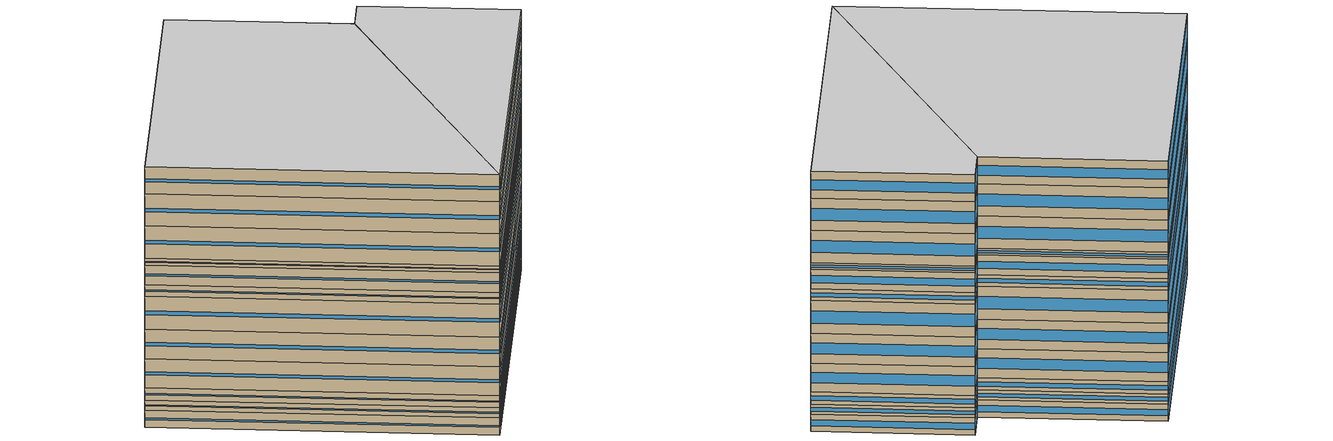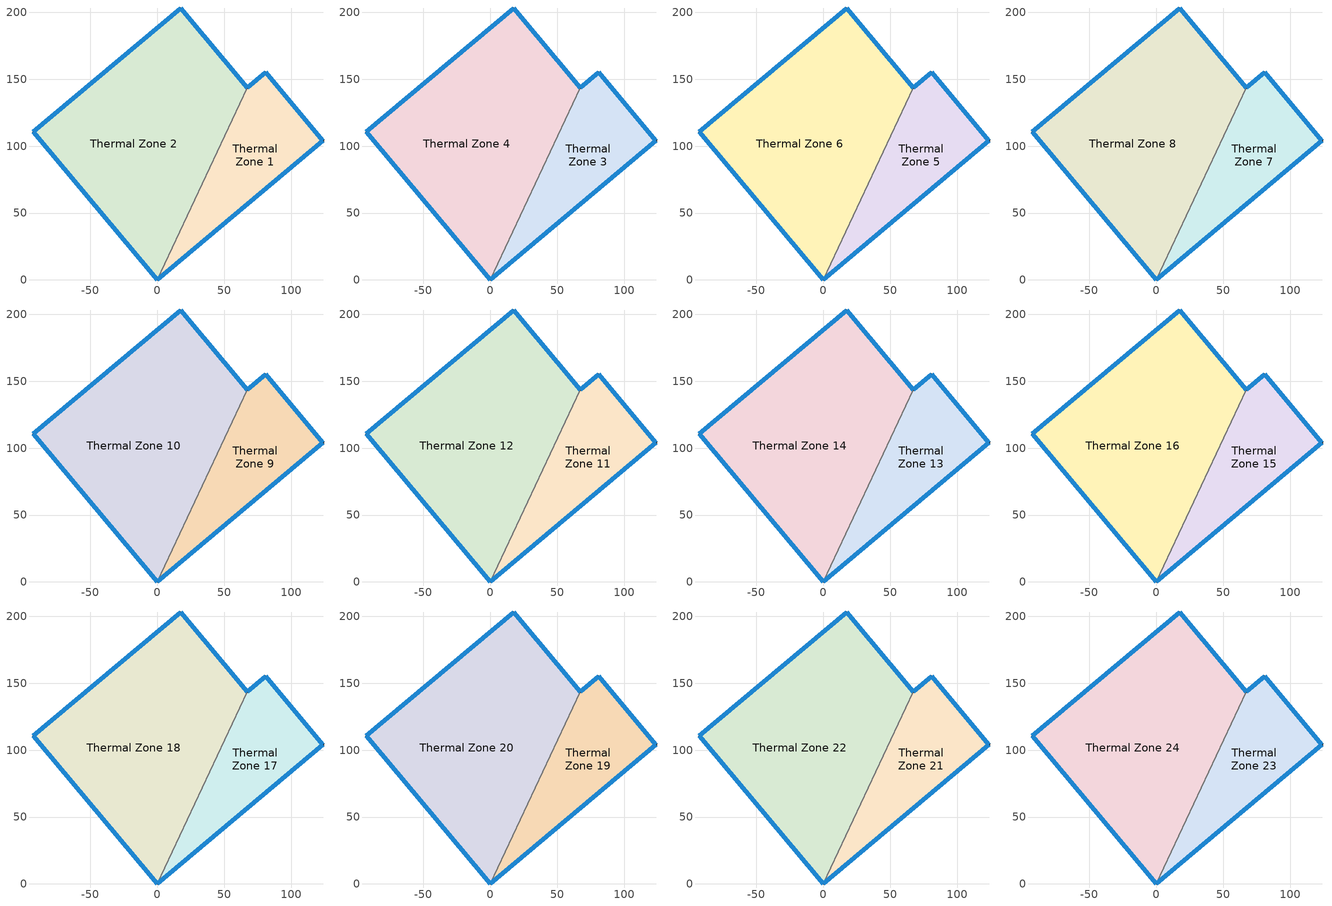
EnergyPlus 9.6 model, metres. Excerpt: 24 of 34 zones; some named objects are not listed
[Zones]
Thermal Zone 1
 floor ground (ExtSlabCarpet): 0,0 67.42,143.77 80.91,155.09 123.85,103.92 z0
 wall outside (Ext Wall): 0,0 123.85,103.92 80.91,155.09 67.42,143.77 z0:7.62
 wall to Thermal Zone 2 (Interior Wall): 67.42,143.77 0,0 z0:7.62
 window (Ext Window): 123.84,103.93 80.91,155.08 z2.4:5.22; 80.9,155.08 67.43,143.78 z1.33:6.29; 0.01,0.01 123.84,103.91 z3.05:4.57
Thermal Zone 2
 floor ground (ExtSlabCarpet): 17.57,203.18 67.42,143.77 0,0 -92.79,110.58 z0
 wall outside (Ext Wall): 67.42,143.77 17.57,203.18 -92.79,110.58 0,0 z0:7.62
 window (Ext Window): 67.41,143.78 17.58,203.17 z2.4:5.22; 17.56,203.17 -92.78,110.58 z1.33:6.29; -92.78,110.57 -0.01,0.01 z3.39:4.23
Thermal Zone 3
 floor to Thermal Zone 1 (Interior Floor): 0,0 67.42,143.77 80.91,155.09 123.85,103.92 z7.62
 wall outside (Ext Wall): 0,0 123.85,103.92 80.91,155.09 67.42,143.77 z7.62:12.05
 wall to Thermal Zone 4 (Interior Wall): 67.42,143.77 0,0 z7.62:12.05
 window (Ext Window): 123.84,103.93 80.91,155.08 z9.02:10.65; 80.9,155.08 67.43,143.78 z8.4:11.27; 0.01,0.01 123.84,103.91 z9.39:10.28
Thermal Zone 4
 floor to Thermal Zone 2 (Interior Floor): 0,0 -92.79,110.58 17.57,203.18 67.42,143.77 z7.62
 wall outside (Ext Wall): 67.42,143.77 17.57,203.18 -92.79,110.58 0,0 z7.62:12.05
 window (Ext Window): 67.41,143.78 17.58,203.17 z9.02:10.65; 17.56,203.17 -92.78,110.58 z8.4:11.27; -92.78,110.57 -0.01,0.01 z9.59:10.08
Thermal Zone 5
 floor to Thermal Zone 3 (Interior Floor): 0,0 67.42,143.77 80.91,155.09 123.85,103.92 z12.05
 wall outside (Ext Wall): 0,0 123.85,103.92 80.91,155.09 67.42,143.77 z12.05:17.59
 wall to Thermal Zone 6 (Interior Wall): 67.42,143.77 0,0 z12.05:17.59
 window (Ext Window): 123.84,103.93 80.91,155.08 z13.8:15.84; 80.9,155.08 67.43,143.78 z13.02:16.62; 0.01,0.01 123.84,103.91 z14.27:15.37
Thermal Zone 6
 floor to Thermal Zone 4 (Interior Floor): 0,0 -92.79,110.58 17.57,203.18 67.42,143.77 z12.05
 wall outside (Ext Wall): 67.42,143.77 17.57,203.18 -92.79,110.58 0,0 z12.05:17.59
 window (Ext Window): 67.41,143.78 17.58,203.17 z13.8:15.84; 17.56,203.17 -92.78,110.58 z13.02:16.62; -92.78,110.57 -0.01,0.01 z14.52:15.12
Thermal Zone 7
 floor to Thermal Zone 5 (Interior Floor): 0,0 67.42,143.77 80.91,155.09 123.85,103.92 z17.59
 wall outside (Ext Wall): 0,0 123.85,103.92 80.91,155.09 67.42,143.77 z17.59:30.48
 wall to Thermal Zone 8 (Interior Wall): 67.42,143.77 0,0 z17.59:30.48
 window (Ext Window): 123.84,103.93 80.91,155.08 z21.65:26.42; 80.9,155.08 67.43,143.78 z19.85:28.22; 0.01,0.01 123.84,103.91 z22.75:25.32
Thermal Zone 8
 floor to Thermal Zone 6 (Interior Floor): 0,0 -92.79,110.58 17.57,203.18 67.42,143.77 z17.59
 wall outside (Ext Wall): 67.42,143.77 17.57,203.18 -92.79,110.58 0,0 z17.59:30.48
 window (Ext Window): 67.41,143.78 17.58,203.17 z21.65:26.42; 17.56,203.17 -92.78,110.58 z19.85:28.22; -92.78,110.57 -0.01,0.01 z23.33:24.74
Thermal Zone 9
 floor to Thermal Zone 7 (Interior Floor): 0,0 67.42,143.77 80.91,155.09 123.85,103.92 z30.48
 wall outside (Ext Wall): 0,0 123.85,103.92 80.91,155.09 67.42,143.77 z30.48:43.68
 wall to Thermal Zone 10 (Interior Wall): 67.42,143.77 0,0 z30.48:43.68
 window (Ext Window): 123.84,103.93 80.91,155.08 z34.64:39.52; 80.9,155.08 67.43,143.78 z32.79:41.37; 0.01,0.01 123.84,103.91 z35.76:38.4
Thermal Zone 10
 floor to Thermal Zone 8 (Interior Floor): 0,0 -92.79,110.58 17.57,203.18 67.42,143.77 z30.48
 wall outside (Ext Wall): 67.42,143.77 17.57,203.18 -92.79,110.58 0,0 z30.48:43.68
 window (Ext Window): 67.41,143.78 17.58,203.17 z34.64:39.52; 17.56,203.17 -92.78,110.58 z32.79:41.37; -92.78,110.57 -0.01,0.01 z36.35:37.81
Thermal Zone 11
 floor to Thermal Zone 9 (Interior Floor): 0,0 67.42,143.77 80.91,155.09 123.85,103.92 z43.68
 wall outside (Ext Wall): 0,0 123.85,103.92 80.91,155.09 67.42,143.77 z43.68:58.42
 wall to Thermal Zone 12 (Interior Wall): 67.42,143.77 0,0 z43.68:58.42
 window (Ext Window): 123.84,103.93 80.91,155.08 z48.32:53.78; 80.9,155.08 67.43,143.78 z46.26:55.84; 0.01,0.01 123.84,103.91 z49.58:52.52
Thermal Zone 12
 floor to Thermal Zone 10 (Interior Floor): 0,0 -92.79,110.58 17.57,203.18 67.42,143.77 z43.68
 wall outside (Ext Wall): 67.42,143.77 17.57,203.18 -92.79,110.58 0,0 z43.68:58.42
 window (Ext Window): 67.41,143.78 17.58,203.17 z48.32:53.78; 17.56,203.17 -92.78,110.58 z46.26:55.84; -92.78,110.57 -0.01,0.01 z50.24:51.86
Thermal Zone 13
 floor to Thermal Zone 11 (Interior Floor): 0,0 67.42,143.77 80.91,155.09 123.85,103.92 z58.42
 wall outside (Ext Wall): 0,0 123.85,103.92 80.91,155.09 67.42,143.77 z58.42:63.55
 wall to Thermal Zone 14 (Interior Wall): 67.42,143.77 0,0 z58.42:63.55
 window (Ext Window): 123.84,103.93 80.91,155.08 z60.04:61.93; 80.9,155.08 67.43,143.78 z59.32:62.65; 0.01,0.01 123.84,103.91 z60.47:61.5
Thermal Zone 14
 floor to Thermal Zone 12 (Interior Floor): 0,0 -92.79,110.58 17.57,203.18 67.42,143.77 z58.42
 wall outside (Ext Wall): 67.42,143.77 17.57,203.18 -92.79,110.58 0,0 z58.42:63.55
 window (Ext Window): 67.41,143.78 17.58,203.17 z60.04:61.93; 17.56,203.17 -92.78,110.58 z59.32:62.65; -92.78,110.57 -0.01,0.01 z60.7:61.27
Thermal Zone 15
 floor to Thermal Zone 13 (Interior Floor): 0,0 67.42,143.77 80.91,155.09 123.85,103.92 z63.55
 wall outside (Ext Wall): 0,0 123.85,103.92 80.91,155.09 67.42,143.77 z63.55:72.31
 wall to Thermal Zone 16 (Interior Wall): 67.42,143.77 0,0 z63.55:72.31
 window (Ext Window): 123.84,103.93 80.91,155.08 z66.31:69.55; 80.9,155.08 67.43,143.78 z65.08:70.78; 0.01,0.01 123.84,103.91 z67.05:68.81
Thermal Zone 16
 floor to Thermal Zone 14 (Interior Floor): 0,0 -92.79,110.58 17.57,203.18 67.42,143.77 z63.55
 wall outside (Ext Wall): 67.42,143.77 17.57,203.18 -92.79,110.58 0,0 z63.55:72.31
 window (Ext Window): 67.41,143.78 17.58,203.17 z66.31:69.55; 17.56,203.17 -92.78,110.58 z65.08:70.78; -92.78,110.57 -0.01,0.01 z67.45:68.41
Thermal Zone 17
 floor to Thermal Zone 15 (Interior Floor): 0,0 67.42,143.77 80.91,155.09 123.85,103.92 z72.31
 wall outside (Ext Wall): 0,0 123.85,103.92 80.91,155.09 67.42,143.77 z72.31:75.29
 wall to Thermal Zone 18 (Interior Wall): 67.42,143.77 0,0 z72.31:75.29
 window (Ext Window): 123.84,103.93 80.91,155.08 z73.25:74.35; 80.9,155.08 67.43,143.78 z72.83:74.77; 0.01,0.01 123.84,103.91 z73.5:74.1
Thermal Zone 18
 floor to Thermal Zone 16 (Interior Floor): 0,0 -92.79,110.58 17.57,203.18 67.42,143.77 z72.31
 wall outside (Ext Wall): 67.42,143.77 17.57,203.18 -92.79,110.58 0,0 z72.31:75.29
 window (Ext Window): 67.41,143.78 17.58,203.17 z73.25:74.35; 17.56,203.17 -92.78,110.58 z72.83:74.77; -92.78,110.57 -0.01,0.01 z73.64:73.96
Thermal Zone 19
 floor to Thermal Zone 17 (Interior Floor): 0,0 67.42,143.77 80.91,155.09 123.85,103.92 z75.29
 wall outside (Ext Wall): 0,0 123.85,103.92 80.91,155.09 67.42,143.77 z75.29:89.76
 wall to Thermal Zone 20 (Interior Wall): 67.42,143.77 0,0 z75.29:89.76
 window (Ext Window): 123.84,103.93 80.91,155.08 z79.85:85.2; 80.9,155.08 67.43,143.78 z77.82:87.23; 0.01,0.01 123.84,103.91 z81.08:83.97
Thermal Zone 20
 floor to Thermal Zone 18 (Interior Floor): 0,0 -92.79,110.58 17.57,203.18 67.42,143.77 z75.29
 wall outside (Ext Wall): 67.42,143.77 17.57,203.18 -92.79,110.58 0,0 z75.29:89.76
 window (Ext Window): 67.41,143.78 17.58,203.17 z79.85:85.2; 17.56,203.17 -92.78,110.58 z77.82:87.23; -92.78,110.57 -0.01,0.01 z81.73:83.32
Thermal Zone 21
 floor to Thermal Zone 19 (Interior Floor): 0,0 67.42,143.77 80.91,155.09 123.85,103.92 z89.76
 wall outside (Ext Wall): 0,0 123.85,103.92 80.91,155.09 67.42,143.77 z89.76:104.11
 wall to Thermal Zone 22 (Interior Wall): 67.42,143.77 0,0 z89.76:104.11
 window (Ext Window): 123.84,103.93 80.91,155.08 z94.28:99.59; 80.9,155.08 67.43,143.78 z92.27:101.6; 0.01,0.01 123.84,103.91 z95.5:98.37
Thermal Zone 22
 floor to Thermal Zone 20 (Interior Floor): 0,0 -92.79,110.58 17.57,203.18 67.42,143.77 z89.76
 wall outside (Ext Wall): 67.42,143.77 17.57,203.18 -92.79,110.58 0,0 z89.76:104.11
 window (Ext Window): 67.41,143.78 17.58,203.17 z94.28:99.59; 17.56,203.17 -92.78,110.58 z92.27:101.6; -92.78,110.57 -0.01,0.01 z96.15:97.72
Thermal Zone 23
 floor to Thermal Zone 21 (Interior Floor): 0,0 67.42,143.77 80.91,155.09 123.85,103.92 z104.11
 wall outside (Ext Wall): 0,0 123.85,103.92 80.91,155.09 67.42,143.77 z104.11:116.08
 wall to Thermal Zone 24 (Interior Wall): 67.42,143.77 0,0 z104.11:116.08
 window (Ext Window): 123.84,103.93 80.91,155.08 z107.88:112.31; 80.9,155.08 67.43,143.78 z106.2:113.99; 0.01,0.01 123.84,103.91 z108.9:111.29
 ceiling to Thermal Zone 25 (Interior Ceiling): 0,0 123.85,103.92 80.91,155.09 67.42,143.77 z116.08
Thermal Zone 24
 floor to Thermal Zone 22 (Interior Floor): 0,0 -92.79,110.58 17.57,203.18 67.42,143.77 z104.11
 wall outside (Ext Wall): 67.42,143.77 17.57,203.18 -92.79,110.58 0,0 z104.11:116.08
 window (Ext Window): 67.41,143.78 17.58,203.17 z107.88:112.31; 17.56,203.17 -92.78,110.58 z106.2:113.99; -92.78,110.57 -0.01,0.01 z109.44:110.75
 ceiling to Thermal Zone 26 (Interior Ceiling): 0,0 67.42,143.77 17.57,203.18 -92.79,110.58 z116.08
[Building]
Building 1: North Axis {deg}=-0
[Site:Location]
Washington Dc Dulles IntL Ar: Latitude {deg}=38.98; Longitude {deg}=-77.47; Time Zone {hr}=-5; Elevation {m}=82
[SizingPeriod:DesignDay] Month=7; Day of Month=21; Day Type=SummerDesignDay; Daily Dry-Bulb Temperature Range {deltaC}=14.4; Dry-Bulb Temperature Range Modifier Type=DefaultMultipliers; Barometric Pressure {Pa}=86790; Wind Speed {m/s}=5; Wind Direction {deg}=340; Rain Indicator=No; Snow Indicator=No; Daylight Saving Time Indicator=No; Solar Model Indicator=ASHRAETau; ASHRAE Clear Sky Optical Depth for Beam Irradiance (taub)=0.339; ASHRAE Clear Sky Optical Depth for Diffuse Irradiance (taud)=2.366; Begin Environment Reset Mode=FullResetAtBeginEnvironment
Name | Maximum Dry-Bulb Temperature {C} | Humidity Condition Type | Wetbulb or DewPoint at Maximum Dry-Bulb {C} | Enthalpy at Maximum Dry-Bulb {J/kg}
SALT-LAKE-CITY-IAP Ann Clg .4% Condns DB=>MWB | 36.5 | Wetbulb | 17.1
SALT-LAKE-CITY-IAP Ann Clg .4% Condns DP=>MDB | 22.5 | Dewpoint | 15.6
SALT-LAKE-CITY-IAP Ann Clg .4% Condns Enth=>MDB | 30.8 | Enthalpy |  | 59300
SALT-LAKE-CITY-IAP Ann Clg .4% Condns WB=>MDB | 31.2 | Wetbulb | 19
[Material] Thermal Absorptance=0.9
Name | Roughness | Thickness m | Conductivity W/m-K | Density kg/m3 | Specific Heat J/kg-K | Solar Absorptance | Visible Absorptance
wall concrete | MediumRough | 0.398 | 0.5 | 2243 | 837 | 0.65 | 0.65
Wall Insulation [37] | MediumRough | 0.0681 | 0.0432 | 91 | 837 | 0.5 | 0.5
F16 Acoustic tile | MediumSmooth | 0.0191 | 0.06 | 368 | 590 | 0.3 | 0.3
M11 100mm lightweight concrete | MediumRough | 0.1016 | 0.53 | 1280 | 840 | 0.5 | 0.5
MAT-CC05 4 HW CONCRETE | Rough | 0.1016 | 1.311 | 2240 | 836.8 | 0.85 | 0.85
G01a 19mm gypsum board | MediumSmooth | 0.019 | 0.16 | 800 | 1090 | 0.4 | 0.4
[Material:AirGap]
Name | Thermal Resistance m2-K/W
F04 Wall air space resistance | 0.15
F05 Ceiling air space resistance | 0.18
[Material:NoMass]
CP02 CARPET PAD: Roughness=Smooth; Thermal Resistance m2-K/W=0.1; Thermal Absorptance=0.9; Solar Absorptance=0.8; Visible Absorptance=0.8
[WindowMaterial:SimpleGlazingSystem]
Window Material Simple Glazing System: U-Factor W/m2-K=1.51; Solar Heat Gain Coefficient=0.25
[Construction]
Ext Wall: wall concrete, Wall Insulation [37]
Ext Window: Window Material Simple Glazing System
ExtSlabCarpet: MAT-CC05 4 HW CONCRETE, CP02 CARPET PAD
Interior Ceiling: M11 100mm lightweight concrete, F05 Ceiling air space resistance, F16 Acoustic tile
Interior Floor: F16 Acoustic tile, F05 Ceiling air space resistance, M11 100mm lightweight concrete
Interior Wall: G01a 19mm gypsum board, F04 Wall air space resistance, G01a 19mm gypsum board
[Zone]
Thermal Zone 1; Thermal Zone 2: 320, 0, 0, 0, , 1, , , , , , Yes
Thermal Zone 3; Thermal Zone 4: 320, 0, 0, 7.62, , 1, , , , , , Yes
Thermal Zone 5; Thermal Zone 6: 320, 0, 0, 12.05, , 1, , , , , , Yes
Thermal Zone 7; Thermal Zone 8: 320, 0, 0, 17.59, , 1, , , , , , Yes
Thermal Zone 9; Thermal Zone 10: 320, 0, 0, 30.48, , 1, , , , , , Yes
Thermal Zone 11; Thermal Zone 12: 320, 0, 0, 43.68, , 1, , , , , , Yes
Thermal Zone 13; Thermal Zone 14: 320, 0, 0, 58.42, , 1, , , , , , Yes
Thermal Zone 15; Thermal Zone 16: 320, 0, 0, 63.55, , 1, , , , , , Yes
Thermal Zone 17; Thermal Zone 18: 320, 0, 0, 72.31, , 1, , , , , , Yes
Thermal Zone 19; Thermal Zone 20: 320, 0, 0, 75.29, , 1, , , , , , Yes
Thermal Zone 21; Thermal Zone 22: 320, 0, 0, 89.76, , 1, , , , , , Yes
Thermal Zone 23; Thermal Zone 24: 320, 0, 0, 104.11, , 1, , , , , , Yes
[ZoneTerminalUnitList]
VRF System Terminal List: VRF Zone Terminal 1, VRF Zone Terminal 2, VRF Zone Terminal 3, VRF Zone Terminal 4, VRF Zone Terminal 5, VRF Zone Terminal 6, VRF Zone Terminal 7, VRF Zone Terminal 8, VRF Zone Terminal 9, VRF Zone Terminal 10, VRF Zone Terminal 11, VRF Zone Terminal 12, VRF Zone Terminal 13, VRF Zone Terminal 14, VRF Zone Terminal 15, VRF Zone Terminal 16, VRF Zone Terminal 17, VRF Zone Terminal 18, VRF Zone Terminal 19, VRF Zone Terminal 20, VRF Zone Terminal 21, VRF Zone Terminal 22, VRF Zone Terminal 23, VRF Zone Terminal 24, VRF Zone Terminal 25, VRF Zone Terminal 26, VRF Zone Terminal 27, VRF Zone Terminal 28, VRF Zone Terminal 29, VRF Zone Terminal 30, VRF Zone Terminal 31, VRF Zone Terminal 32, VRF Zone Terminal 33, VRF Zone Terminal 34
[ZoneControl:Thermostat] Temperature Difference Between Cutout And Setpoint deltaC=0
Name | Zone or ZoneList | Control Type Schedule | Control 1
Thermal Zone 1 Thermostat | Thermal Zone 1 | Thermal Zone 1 Thermostat Schedule | Thermostat Setpoint Dual Setpoint 1
Thermal Zone 2 Thermostat | Thermal Zone 2 | Thermal Zone 2 Thermostat Schedule | Thermostat Setpoint Dual Setpoint 2
Thermal Zone 3 Thermostat | Thermal Zone 3 | Thermal Zone 3 Thermostat Schedule | Thermostat Setpoint Dual Setpoint 3
Thermal Zone 4 Thermostat | Thermal Zone 4 | Thermal Zone 4 Thermostat Schedule | Thermostat Setpoint Dual Setpoint 4
Thermal Zone 5 Thermostat | Thermal Zone 5 | Thermal Zone 5 Thermostat Schedule | Thermostat Setpoint Dual Setpoint 5
Thermal Zone 6 Thermostat | Thermal Zone 6 | Thermal Zone 6 Thermostat Schedule | Thermostat Setpoint Dual Setpoint 6
Thermal Zone 7 Thermostat | Thermal Zone 7 | Thermal Zone 7 Thermostat Schedule | Thermostat Setpoint Dual Setpoint 7
Thermal Zone 8 Thermostat | Thermal Zone 8 | Thermal Zone 8 Thermostat Schedule | Thermostat Setpoint Dual Setpoint 8
Thermal Zone 9 Thermostat | Thermal Zone 9 | Thermal Zone 9 Thermostat Schedule | Thermostat Setpoint Dual Setpoint 9
Thermal Zone 10 Thermostat | Thermal Zone 10 | Thermal Zone 10 Thermostat Schedule | Thermostat Setpoint Dual Setpoint 10
Thermal Zone 11 Thermostat | Thermal Zone 11 | Thermal Zone 11 Thermostat Schedule | Thermostat Setpoint Dual Setpoint 11
Thermal Zone 12 Thermostat | Thermal Zone 12 | Thermal Zone 12 Thermostat Schedule | Thermostat Setpoint Dual Setpoint 12
Thermal Zone 13 Thermostat | Thermal Zone 13 | Thermal Zone 13 Thermostat Schedule | Thermostat Setpoint Dual Setpoint 13
Thermal Zone 14 Thermostat | Thermal Zone 14 | Thermal Zone 14 Thermostat Schedule | Thermostat Setpoint Dual Setpoint 14
Thermal Zone 15 Thermostat | Thermal Zone 15 | Thermal Zone 15 Thermostat Schedule | Thermostat Setpoint Dual Setpoint 15
Thermal Zone 16 Thermostat | Thermal Zone 16 | Thermal Zone 16 Thermostat Schedule | Thermostat Setpoint Dual Setpoint 16
Thermal Zone 17 Thermostat | Thermal Zone 17 | Thermal Zone 17 Thermostat Schedule | Thermostat Setpoint Dual Setpoint 17
Thermal Zone 18 Thermostat | Thermal Zone 18 | Thermal Zone 18 Thermostat Schedule | Thermostat Setpoint Dual Setpoint 18
Thermal Zone 19 Thermostat | Thermal Zone 19 | Thermal Zone 19 Thermostat Schedule | Thermostat Setpoint Dual Setpoint 19
Thermal Zone 20 Thermostat | Thermal Zone 20 | Thermal Zone 20 Thermostat Schedule | Thermostat Setpoint Dual Setpoint 20
Thermal Zone 21 Thermostat | Thermal Zone 21 | Thermal Zone 21 Thermostat Schedule | Thermostat Setpoint Dual Setpoint 21
Thermal Zone 22 Thermostat | Thermal Zone 22 | Thermal Zone 22 Thermostat Schedule | Thermostat Setpoint Dual Setpoint 22
Thermal Zone 23 Thermostat | Thermal Zone 23 | Thermal Zone 23 Thermostat Schedule | Thermostat Setpoint Dual Setpoint 23
Thermal Zone 24 Thermostat | Thermal Zone 24 | Thermal Zone 24 Thermostat Schedule | Thermostat Setpoint Dual Setpoint 24
[ThermostatSetpoint:DualSetpoint]
Name | Heating Setpoint Temperature Schedule | Cooling Setpoint Temperature Schedule
Thermostat Setpoint Dual Setpoint 1 | HtgSetp 1 | ClgSetp 1
Thermostat Setpoint Dual Setpoint 2 | HtgSetp 2 | ClgSetp 2
Thermostat Setpoint Dual Setpoint 3 | HtgSetp 3 | ClgSetp 3
Thermostat Setpoint Dual Setpoint 4 | HtgSetp 4 | ClgSetp 4
Thermostat Setpoint Dual Setpoint 5 | HtgSetp 5 | ClgSetp 5
Thermostat Setpoint Dual Setpoint 6 | HtgSetp 6 | ClgSetp 6
Thermostat Setpoint Dual Setpoint 7 | HtgSetp 7 | ClgSetp 7
Thermostat Setpoint Dual Setpoint 8 | HtgSetp 8 | ClgSetp 8
Thermostat Setpoint Dual Setpoint 9 | HtgSetp 9 | ClgSetp 9
Thermostat Setpoint Dual Setpoint 10 | HtgSetp 10 | ClgSetp 10
Thermostat Setpoint Dual Setpoint 11 | HtgSetp 11 | ClgSetp 11
Thermostat Setpoint Dual Setpoint 12 | HtgSetp 12 | ClgSetp 12
Thermostat Setpoint Dual Setpoint 13 | HtgSetp 13 | ClgSetp 13
Thermostat Setpoint Dual Setpoint 14 | HtgSetp 14 | ClgSetp 14
Thermostat Setpoint Dual Setpoint 15 | HtgSetp 15 | ClgSetp 15
Thermostat Setpoint Dual Setpoint 16 | HtgSetp 16 | ClgSetp 16
Thermostat Setpoint Dual Setpoint 17 | HtgSetp 17 | ClgSetp 17
Thermostat Setpoint Dual Setpoint 18 | HtgSetp 18 | ClgSetp 18
Thermostat Setpoint Dual Setpoint 19 | HtgSetp 19 | ClgSetp 19
Thermostat Setpoint Dual Setpoint 20 | HtgSetp 20 | ClgSetp 20
Thermostat Setpoint Dual Setpoint 21 | HtgSetp 21 | ClgSetp 21
Thermostat Setpoint Dual Setpoint 22 | HtgSetp 22 | ClgSetp 22
Thermostat Setpoint Dual Setpoint 23 | HtgSetp 23 | ClgSetp 23
Thermostat Setpoint Dual Setpoint 24 | HtgSetp 24 | ClgSetp 24
[ZoneHVAC:TerminalUnit:VariableRefrigerantFlow]
VRF Zone Terminal 1: Terminal Unit Availability Schedule=Always On Discrete hvac_library; Cooling Supply Air Flow Rate m3/s=Autosize; No Cooling Supply Air Flow Rate m3/s=Autosize; Heating Supply Air Flow Rate m3/s=Autosize; No Heating Supply Air Flow Rate m3/s=Autosize; Cooling Outdoor Air Flow Rate m3/s=Autosize; Heating Outdoor Air Flow Rate m3/s=Autosize; No Load Outdoor Air Flow Rate m3/s=Autosize; Supply Air Fan Operating Mode Schedule=Always On Discrete hvac_library; Supply Air Fan Placement=DrawThrough; Supply Air Fan Object=VRF Zone Terminal Fan 1; Outside Air Mixer Object=VRF Zone Terminal 1 OA Mixer; Cooling Coil Object=VRF Zone Terminal Cooling Coil 1; Heating Coil Object=VRF Zone Terminal Heating Coil 1; Zone Terminal Unit On Parasitic Electric Energy Use W=30; Zone Terminal Unit Off Parasitic Electric Energy Use W=20; Rated Heating Capacity Sizing Ratio W/W=1; Maximum Outdoor Dry-Bulb Temperature for Supplemental Heater Operation C=6.58437e-312
[Zone equipment]
Thermal Zone 1: VRF Zone Terminal 1
Thermal Zone 2: VRF Zone Terminal 2
Thermal Zone 3: VRF Zone Terminal 3
Thermal Zone 4: VRF Zone Terminal 4
Thermal Zone 5: VRF Zone Terminal 5
Thermal Zone 6: VRF Zone Terminal 6
Thermal Zone 7: VRF Zone Terminal 7
Thermal Zone 8: VRF Zone Terminal 8
Thermal Zone 9: VRF Zone Terminal 9
Thermal Zone 10: VRF Zone Terminal 10
Thermal Zone 11: VRF Zone Terminal 11
Thermal Zone 12: VRF Zone Terminal 12
Thermal Zone 13: VRF Zone Terminal 13
Thermal Zone 14: VRF Zone Terminal 14
Thermal Zone 15: VRF Zone Terminal 15
Thermal Zone 16: VRF Zone Terminal 16
Thermal Zone 17: VRF Zone Terminal 17
Thermal Zone 18: VRF Zone Terminal 18
Thermal Zone 19: VRF Zone Terminal 19
Thermal Zone 20: VRF Zone Terminal 20
Thermal Zone 21: VRF Zone Terminal 21
Thermal Zone 22: VRF Zone Terminal 22
Thermal Zone 23: VRF Zone Terminal 23
Thermal Zone 24: VRF Zone Terminal 24
[Sizing:Zone] Zone Cooling Design Supply Air Temperature Input Method=SupplyAirTemperature; Zone Cooling Design Supply Air Temperature C=13.8; Zone Cooling Design Supply Air Temperature Difference deltaC=11.11; Zone Heating Design Supply Air Temperature Input Method=SupplyAirTemperature; Zone Heating Design Supply Air Temperature C=47.1; Zone Heating Design Supply Air Temperature Difference deltaC=11.11; Zone Cooling Design Supply Air Humidity Ratio kgWater/kgDryAir=0.0085; Zone Heating Design Supply Air Humidity Ratio kgWater/kgDryAir=0.008; Cooling Design Air Flow Method=DesignDay; Cooling Design Air Flow Rate m3/s=0; Cooling Minimum Air Flow per Zone Floor Area m3/s-m2=0.000762; Cooling Minimum Air Flow m3/s=0; Cooling Minimum Air Flow Fraction=0; Heating Design Air Flow Method=DesignDay; Heating Design Air Flow Rate m3/s=0; Heating Maximum Air Flow per Zone Floor Area m3/s-m2=0.002032; Heating Maximum Air Flow m3/s=0.141576; Heating Maximum Air Flow Fraction=0.3; Account for Dedicated Outdoor Air System=No
Name | Design Specification Outdoor Air Object
Thermal Zone 1 | Ventilation 1
Thermal Zone 2 | Ventilation 2
Thermal Zone 3 | Ventilation 3
Thermal Zone 4 | Ventilation 4
Thermal Zone 5 | Ventilation 5
Thermal Zone 6 | Ventilation 6
Thermal Zone 7 | Ventilation 7
Thermal Zone 8 | Ventilation 8
Thermal Zone 9 | Ventilation 9
Thermal Zone 10 | Ventilation 10
Thermal Zone 11 | Ventilation 11
Thermal Zone 12 | Ventilation 12
Thermal Zone 13 | Ventilation 13
Thermal Zone 14 | Ventilation 14
Thermal Zone 15 | Ventilation 15
Thermal Zone 16 | Ventilation 16
Thermal Zone 17 | Ventilation 17
Thermal Zone 18 | Ventilation 18
Thermal Zone 19 | Ventilation 19
Thermal Zone 20 | Ventilation 20
Thermal Zone 21 | Ventilation 21
Thermal Zone 22 | Ventilation 22
Thermal Zone 23 | Ventilation 23
Thermal Zone 24 | Ventilation 24
[DesignSpecification:OutdoorAir] Outdoor Air Method=Sum; Outdoor Air Flow per Person m3/s-person=0; Outdoor Air Flow per Zone Floor Area m3/s-m2=0; Outdoor Air Flow per Zone m3/s=0; Outdoor Air Flow Air Changes per Hour 1/hr=2.56
Ventilation 1; Ventilation 2; Ventilation 3; Ventilation 4; Ventilation 5; Ventilation 6; Ventilation 7; Ventilation 8; Ventilation 9; Ventilation 10; Ventilation 11; Ventilation 12; Ventilation 13; Ventilation 14; Ventilation 15; Ventilation 16; Ventilation 17; Ventilation 18; Ventilation 19; Ventilation 20; Ventilation 21; Ventilation 22; Ventilation 23; Ventilation 24
[Schedule:Day:Interval]
HtgSetp Summer Design Day 1; HtgSetp Summer Design Day 2; HtgSetp Summer Design Day 3; HtgSetp Summer Design Day 4; HtgSetp Summer Design Day 5; HtgSetp Summer Design Day 6; HtgSetp Summer Design Day 7; HtgSetp Summer Design Day 8; HtgSetp Summer Design Day 9; HtgSetp Summer Design Day 10; HtgSetp Summer Design Day 11; HtgSetp Summer Design Day 12; HtgSetp Summer Design Day 13; HtgSetp Summer Design Day 14; HtgSetp Summer Design Day 15; HtgSetp Summer Design Day 16; HtgSetp Summer Design Day 17; HtgSetp Summer Design Day 18; HtgSetp Summer Design Day 19; HtgSetp Summer Design Day 20; HtgSetp Summer Design Day 21; HtgSetp Summer Design Day 22; HtgSetp Summer Design Day 23; HtgSetp Summer Design Day 24: No, 24:00, 15.6
HtgSetp Winter Design Day 1; HtgSetp Winter Design Day 2; HtgSetp Winter Design Day 3; HtgSetp Winter Design Day 4; HtgSetp Winter Design Day 5; HtgSetp Winter Design Day 6; HtgSetp Winter Design Day 7; HtgSetp Winter Design Day 8; HtgSetp Winter Design Day 9; HtgSetp Winter Design Day 10; HtgSetp Winter Design Day 11; HtgSetp Winter Design Day 12; HtgSetp Winter Design Day 13; HtgSetp Winter Design Day 14; HtgSetp Winter Design Day 15; HtgSetp Winter Design Day 16; HtgSetp Winter Design Day 17; HtgSetp Winter Design Day 18; HtgSetp Winter Design Day 19; HtgSetp Winter Design Day 20; HtgSetp Winter Design Day 21; HtgSetp Winter Design Day 22; HtgSetp Winter Design Day 23; HtgSetp Winter Design Day 24: No, 24:00, 21
ClgSetp Summer Design Day 1; ClgSetp Summer Design Day 2; ClgSetp Summer Design Day 3; ClgSetp Summer Design Day 4; ClgSetp Summer Design Day 5; ClgSetp Summer Design Day 6; ClgSetp Summer Design Day 7; ClgSetp Summer Design Day 8; ClgSetp Summer Design Day 9; ClgSetp Summer Design Day 10; ClgSetp Summer Design Day 11; ClgSetp Summer Design Day 12; ClgSetp Summer Design Day 13; ClgSetp Summer Design Day 14; ClgSetp Summer Design Day 15; ClgSetp Summer Design Day 16; ClgSetp Summer Design Day 17; ClgSetp Summer Design Day 18; ClgSetp Summer Design Day 19; ClgSetp Summer Design Day 20; ClgSetp Summer Design Day 21; ClgSetp Summer Design Day 22; ClgSetp Summer Design Day 23; ClgSetp Summer Design Day 24: No, 06:00, 26.7, 22:00, 24, 24:00, 26.7
ClgSetp Winter Design Day 1; ClgSetp Winter Design Day 2; ClgSetp Winter Design Day 3; ClgSetp Winter Design Day 4; ClgSetp Winter Design Day 5; ClgSetp Winter Design Day 6; ClgSetp Winter Design Day 7; ClgSetp Winter Design Day 8; ClgSetp Winter Design Day 9; ClgSetp Winter Design Day 10; ClgSetp Winter Design Day 11; ClgSetp Winter Design Day 12; ClgSetp Winter Design Day 13; ClgSetp Winter Design Day 14; ClgSetp Winter Design Day 15; ClgSetp Winter Design Day 16; ClgSetp Winter Design Day 17; ClgSetp Winter Design Day 18; ClgSetp Winter Design Day 19; ClgSetp Winter Design Day 20; ClgSetp Winter Design Day 21; ClgSetp Winter Design Day 22; ClgSetp Winter Design Day 23; ClgSetp Winter Design Day 24: No, 24:00, 26.7
ClgSetp Default Schedule 1; ClgSetp Default Schedule 2; ClgSetp Default Schedule 3; ClgSetp Default Schedule 4; ClgSetp Default Schedule 5; ClgSetp Default Schedule 6; ClgSetp Default Schedule 7; ClgSetp Default Schedule 8; ClgSetp Default Schedule 9; ClgSetp Default Schedule 10; ClgSetp Default Schedule 11; ClgSetp Default Schedule 12; ClgSetp Default Schedule 13; ClgSetp Default Schedule 14; ClgSetp Default Schedule 15; ClgSetp Default Schedule 16; ClgSetp Default Schedule 17; ClgSetp Default Schedule 18: Temperature 37, No, 01:00, 28.3, 02:00, 28.3, 03:00, 28.3, 04:00, 28.3, 05:00, 28.3, 06:00, 28.3, 07:00, 28.3, 08:00, 28.3, 09:00, 26.2, 10:00, 26.2, 11:00, 26.2, 12:00, 26.2, 13:00, 26.2, 14:00, 26.2, 15:00, 26.2, 16:00, 26.2, 17:00, 26.2, 18:00, 26.2, 19:00, 28.3, 20:00, 28.3, 21:00, 28.3, 22:00, 28.3, 23:00, 28.3, 24:00, 28.3
HtgSetp Default Schedule 1; HtgSetp Default Schedule 2; HtgSetp Default Schedule 3; HtgSetp Default Schedule 4; HtgSetp Default Schedule 5; HtgSetp Default Schedule 6; HtgSetp Default Schedule 7; HtgSetp Default Schedule 8; HtgSetp Default Schedule 9; HtgSetp Default Schedule 10; HtgSetp Default Schedule 11; HtgSetp Default Schedule 12; HtgSetp Default Schedule 13; HtgSetp Default Schedule 14; HtgSetp Default Schedule 15; HtgSetp Default Schedule 16; HtgSetp Default Schedule 17; HtgSetp Default Schedule 18: Temperature 36, No, 01:00, 22.1, 02:00, 22.1, 03:00, 22.1, 04:00, 22.1, 05:00, 22.1, 06:00, 22.1, 07:00, 22.1, 08:00, 22.1, 09:00, 20.3, 10:00, 20.3, 11:00, 20.3, 12:00, 20.3, 13:00, 20.3, 14:00, 20.3, 15:00, 20.3, 16:00, 20.3, 17:00, 20.3, 18:00, 20.3, 19:00, 22.1, 20:00, 22.1, 21:00, 22.1, 22:00, 22.1, 23:00, 22.1, 24:00, 22.1
ClgSetp Default Schedule 19; ClgSetp Default Schedule 20; ClgSetp Default Schedule 21; ClgSetp Default Schedule 22; ClgSetp Default Schedule 23; ClgSetp Default Schedule 24: Temperature 37, No, 01:00, 28.4, 02:00, 28.4, 03:00, 28.4, 04:00, 28.4, 05:00, 28.4, 06:00, 28.4, 07:00, 28.4, 08:00, 28.4, 09:00, 24.2, 10:00, 24.2, 11:00, 24.2, 12:00, 24.2, 13:00, 24.2, 14:00, 24.2, 15:00, 28.4, 16:00, 28.4, 17:00, 28.4, 18:00, 28.4, 19:00, 28.4, 20:00, 28.4, 21:00, 28.4, 22:00, 28.4, 23:00, 28.4, 24:00, 28.4
HtgSetp Default Schedule 19; HtgSetp Default Schedule 20; HtgSetp Default Schedule 21; HtgSetp Default Schedule 22; HtgSetp Default Schedule 23; HtgSetp Default Schedule 24: Temperature 36, No, 01:00, 23.1, 02:00, 23.1, 03:00, 23.1, 04:00, 23.1, 05:00, 23.1, 06:00, 23.1, 07:00, 23.1, 08:00, 23.1, 09:00, 21.9, 10:00, 21.9, 11:00, 21.9, 12:00, 21.9, 13:00, 21.9, 14:00, 21.9, 15:00, 23.1, 16:00, 23.1, 17:00, 23.1, 18:00, 23.1, 19:00, 23.1, 20:00, 23.1, 21:00, 23.1, 22:00, 23.1, 23:00, 23.1, 24:00, 23.1
[Schedule:Week:Daily]
HtgSetp 1 Week Rule - Jan1-Dec31: HtgSetp Default Schedule 1, HtgSetp Default Schedule 1, HtgSetp Default Schedule 1, HtgSetp Default Schedule 1, HtgSetp Default Schedule 1, HtgSetp Default Schedule 1, HtgSetp Default Schedule 1, HtgSetp Default Schedule 1, HtgSetp Summer Design Day 1, HtgSetp Winter Design Day 1, HtgSetp Default Schedule 1, HtgSetp Default Schedule 1
ClgSetp 1 Week Rule - Jan1-Dec31: ClgSetp Default Schedule 1, ClgSetp Default Schedule 1, ClgSetp Default Schedule 1, ClgSetp Default Schedule 1, ClgSetp Default Schedule 1, ClgSetp Default Schedule 1, ClgSetp Default Schedule 1, ClgSetp Default Schedule 1, ClgSetp Summer Design Day 1, ClgSetp Winter Design Day 1, ClgSetp Default Schedule 1, ClgSetp Default Schedule 1
HtgSetp 2 Week Rule - Jan1-Dec31: HtgSetp Default Schedule 2, HtgSetp Default Schedule 2, HtgSetp Default Schedule 2, HtgSetp Default Schedule 2, HtgSetp Default Schedule 2, HtgSetp Default Schedule 2, HtgSetp Default Schedule 2, HtgSetp Default Schedule 2, HtgSetp Summer Design Day 2, HtgSetp Winter Design Day 2, HtgSetp Default Schedule 2, HtgSetp Default Schedule 2
ClgSetp 2 Week Rule - Jan1-Dec31: ClgSetp Default Schedule 2, ClgSetp Default Schedule 2, ClgSetp Default Schedule 2, ClgSetp Default Schedule 2, ClgSetp Default Schedule 2, ClgSetp Default Schedule 2, ClgSetp Default Schedule 2, ClgSetp Default Schedule 2, ClgSetp Summer Design Day 2, ClgSetp Winter Design Day 2, ClgSetp Default Schedule 2, ClgSetp Default Schedule 2
HtgSetp 3 Week Rule - Jan1-Dec31: HtgSetp Default Schedule 3, HtgSetp Default Schedule 3, HtgSetp Default Schedule 3, HtgSetp Default Schedule 3, HtgSetp Default Schedule 3, HtgSetp Default Schedule 3, HtgSetp Default Schedule 3, HtgSetp Default Schedule 3, HtgSetp Summer Design Day 3, HtgSetp Winter Design Day 3, HtgSetp Default Schedule 3, HtgSetp Default Schedule 3
ClgSetp 3 Week Rule - Jan1-Dec31: ClgSetp Default Schedule 3, ClgSetp Default Schedule 3, ClgSetp Default Schedule 3, ClgSetp Default Schedule 3, ClgSetp Default Schedule 3, ClgSetp Default Schedule 3, ClgSetp Default Schedule 3, ClgSetp Default Schedule 3, ClgSetp Summer Design Day 3, ClgSetp Winter Design Day 3, ClgSetp Default Schedule 3, ClgSetp Default Schedule 3
HtgSetp 4 Week Rule - Jan1-Dec31: HtgSetp Default Schedule 4, HtgSetp Default Schedule 4, HtgSetp Default Schedule 4, HtgSetp Default Schedule 4, HtgSetp Default Schedule 4, HtgSetp Default Schedule 4, HtgSetp Default Schedule 4, HtgSetp Default Schedule 4, HtgSetp Summer Design Day 4, HtgSetp Winter Design Day 4, HtgSetp Default Schedule 4, HtgSetp Default Schedule 4
ClgSetp 4 Week Rule - Jan1-Dec31: ClgSetp Default Schedule 4, ClgSetp Default Schedule 4, ClgSetp Default Schedule 4, ClgSetp Default Schedule 4, ClgSetp Default Schedule 4, ClgSetp Default Schedule 4, ClgSetp Default Schedule 4, ClgSetp Default Schedule 4, ClgSetp Summer Design Day 4, ClgSetp Winter Design Day 4, ClgSetp Default Schedule 4, ClgSetp Default Schedule 4
HtgSetp 5 Week Rule - Jan1-Dec31: HtgSetp Default Schedule 5, HtgSetp Default Schedule 5, HtgSetp Default Schedule 5, HtgSetp Default Schedule 5, HtgSetp Default Schedule 5, HtgSetp Default Schedule 5, HtgSetp Default Schedule 5, HtgSetp Default Schedule 5, HtgSetp Summer Design Day 5, HtgSetp Winter Design Day 5, HtgSetp Default Schedule 5, HtgSetp Default Schedule 5
ClgSetp 5 Week Rule - Jan1-Dec31: ClgSetp Default Schedule 5, ClgSetp Default Schedule 5, ClgSetp Default Schedule 5, ClgSetp Default Schedule 5, ClgSetp Default Schedule 5, ClgSetp Default Schedule 5, ClgSetp Default Schedule 5, ClgSetp Default Schedule 5, ClgSetp Summer Design Day 5, ClgSetp Winter Design Day 5, ClgSetp Default Schedule 5, ClgSetp Default Schedule 5
HtgSetp 6 Week Rule - Jan1-Dec31: HtgSetp Default Schedule 6, HtgSetp Default Schedule 6, HtgSetp Default Schedule 6, HtgSetp Default Schedule 6, HtgSetp Default Schedule 6, HtgSetp Default Schedule 6, HtgSetp Default Schedule 6, HtgSetp Default Schedule 6, HtgSetp Summer Design Day 6, HtgSetp Winter Design Day 6, HtgSetp Default Schedule 6, HtgSetp Default Schedule 6
ClgSetp 6 Week Rule - Jan1-Dec31: ClgSetp Default Schedule 6, ClgSetp Default Schedule 6, ClgSetp Default Schedule 6, ClgSetp Default Schedule 6, ClgSetp Default Schedule 6, ClgSetp Default Schedule 6, ClgSetp Default Schedule 6, ClgSetp Default Schedule 6, ClgSetp Summer Design Day 6, ClgSetp Winter Design Day 6, ClgSetp Default Schedule 6, ClgSetp Default Schedule 6
HtgSetp 7 Week Rule - Jan1-Dec31: HtgSetp Default Schedule 7, HtgSetp Default Schedule 7, HtgSetp Default Schedule 7, HtgSetp Default Schedule 7, HtgSetp Default Schedule 7, HtgSetp Default Schedule 7, HtgSetp Default Schedule 7, HtgSetp Default Schedule 7, HtgSetp Summer Design Day 7, HtgSetp Winter Design Day 7, HtgSetp Default Schedule 7, HtgSetp Default Schedule 7
ClgSetp 7 Week Rule - Jan1-Dec31: ClgSetp Default Schedule 7, ClgSetp Default Schedule 7, ClgSetp Default Schedule 7, ClgSetp Default Schedule 7, ClgSetp Default Schedule 7, ClgSetp Default Schedule 7, ClgSetp Default Schedule 7, ClgSetp Default Schedule 7, ClgSetp Summer Design Day 7, ClgSetp Winter Design Day 7, ClgSetp Default Schedule 7, ClgSetp Default Schedule 7
HtgSetp 8 Week Rule - Jan1-Dec31: HtgSetp Default Schedule 8, HtgSetp Default Schedule 8, HtgSetp Default Schedule 8, HtgSetp Default Schedule 8, HtgSetp Default Schedule 8, HtgSetp Default Schedule 8, HtgSetp Default Schedule 8, HtgSetp Default Schedule 8, HtgSetp Summer Design Day 8, HtgSetp Winter Design Day 8, HtgSetp Default Schedule 8, HtgSetp Default Schedule 8
ClgSetp 8 Week Rule - Jan1-Dec31: ClgSetp Default Schedule 8, ClgSetp Default Schedule 8, ClgSetp Default Schedule 8, ClgSetp Default Schedule 8, ClgSetp Default Schedule 8, ClgSetp Default Schedule 8, ClgSetp Default Schedule 8, ClgSetp Default Schedule 8, ClgSetp Summer Design Day 8, ClgSetp Winter Design Day 8, ClgSetp Default Schedule 8, ClgSetp Default Schedule 8
HtgSetp 9 Week Rule - Jan1-Dec31: HtgSetp Default Schedule 9, HtgSetp Default Schedule 9, HtgSetp Default Schedule 9, HtgSetp Default Schedule 9, HtgSetp Default Schedule 9, HtgSetp Default Schedule 9, HtgSetp Default Schedule 9, HtgSetp Default Schedule 9, HtgSetp Summer Design Day 9, HtgSetp Winter Design Day 9, HtgSetp Default Schedule 9, HtgSetp Default Schedule 9
ClgSetp 9 Week Rule - Jan1-Dec31: ClgSetp Default Schedule 9, ClgSetp Default Schedule 9, ClgSetp Default Schedule 9, ClgSetp Default Schedule 9, ClgSetp Default Schedule 9, ClgSetp Default Schedule 9, ClgSetp Default Schedule 9, ClgSetp Default Schedule 9, ClgSetp Summer Design Day 9, ClgSetp Winter Design Day 9, ClgSetp Default Schedule 9, ClgSetp Default Schedule 9
HtgSetp 10 Week Rule - Jan1-Dec31: HtgSetp Default Schedule 10, HtgSetp Default Schedule 10, HtgSetp Default Schedule 10, HtgSetp Default Schedule 10, HtgSetp Default Schedule 10, HtgSetp Default Schedule 10, HtgSetp Default Schedule 10, HtgSetp Default Schedule 10, HtgSetp Summer Design Day 10, HtgSetp Winter Design Day 10, HtgSetp Default Schedule 10, HtgSetp Default Schedule 10
ClgSetp 10 Week Rule - Jan1-Dec31: ClgSetp Default Schedule 10, ClgSetp Default Schedule 10, ClgSetp Default Schedule 10, ClgSetp Default Schedule 10, ClgSetp Default Schedule 10, ClgSetp Default Schedule 10, ClgSetp Default Schedule 10, ClgSetp Default Schedule 10, ClgSetp Summer Design Day 10, ClgSetp Winter Design Day 10, ClgSetp Default Schedule 10, ClgSetp Default Schedule 10
HtgSetp 11 Week Rule - Jan1-Dec31: HtgSetp Default Schedule 11, HtgSetp Default Schedule 11, HtgSetp Default Schedule 11, HtgSetp Default Schedule 11, HtgSetp Default Schedule 11, HtgSetp Default Schedule 11, HtgSetp Default Schedule 11, HtgSetp Default Schedule 11, HtgSetp Summer Design Day 11, HtgSetp Winter Design Day 11, HtgSetp Default Schedule 11, HtgSetp Default Schedule 11
ClgSetp 11 Week Rule - Jan1-Dec31: ClgSetp Default Schedule 11, ClgSetp Default Schedule 11, ClgSetp Default Schedule 11, ClgSetp Default Schedule 11, ClgSetp Default Schedule 11, ClgSetp Default Schedule 11, ClgSetp Default Schedule 11, ClgSetp Default Schedule 11, ClgSetp Summer Design Day 11, ClgSetp Winter Design Day 11, ClgSetp Default Schedule 11, ClgSetp Default Schedule 11
HtgSetp 12 Week Rule - Jan1-Dec31: HtgSetp Default Schedule 12, HtgSetp Default Schedule 12, HtgSetp Default Schedule 12, HtgSetp Default Schedule 12, HtgSetp Default Schedule 12, HtgSetp Default Schedule 12, HtgSetp Default Schedule 12, HtgSetp Default Schedule 12, HtgSetp Summer Design Day 12, HtgSetp Winter Design Day 12, HtgSetp Default Schedule 12, HtgSetp Default Schedule 12
ClgSetp 12 Week Rule - Jan1-Dec31: ClgSetp Default Schedule 12, ClgSetp Default Schedule 12, ClgSetp Default Schedule 12, ClgSetp Default Schedule 12, ClgSetp Default Schedule 12, ClgSetp Default Schedule 12, ClgSetp Default Schedule 12, ClgSetp Default Schedule 12, ClgSetp Summer Design Day 12, ClgSetp Winter Design Day 12, ClgSetp Default Schedule 12, ClgSetp Default Schedule 12
HtgSetp 13 Week Rule - Jan1-Dec31: HtgSetp Default Schedule 13, HtgSetp Default Schedule 13, HtgSetp Default Schedule 13, HtgSetp Default Schedule 13, HtgSetp Default Schedule 13, HtgSetp Default Schedule 13, HtgSetp Default Schedule 13, HtgSetp Default Schedule 13, HtgSetp Summer Design Day 13, HtgSetp Winter Design Day 13, HtgSetp Default Schedule 13, HtgSetp Default Schedule 13
ClgSetp 13 Week Rule - Jan1-Dec31: ClgSetp Default Schedule 13, ClgSetp Default Schedule 13, ClgSetp Default Schedule 13, ClgSetp Default Schedule 13, ClgSetp Default Schedule 13, ClgSetp Default Schedule 13, ClgSetp Default Schedule 13, ClgSetp Default Schedule 13, ClgSetp Summer Design Day 13, ClgSetp Winter Design Day 13, ClgSetp Default Schedule 13, ClgSetp Default Schedule 13
HtgSetp 14 Week Rule - Jan1-Dec31: HtgSetp Default Schedule 14, HtgSetp Default Schedule 14, HtgSetp Default Schedule 14, HtgSetp Default Schedule 14, HtgSetp Default Schedule 14, HtgSetp Default Schedule 14, HtgSetp Default Schedule 14, HtgSetp Default Schedule 14, HtgSetp Summer Design Day 14, HtgSetp Winter Design Day 14, HtgSetp Default Schedule 14, HtgSetp Default Schedule 14
ClgSetp 14 Week Rule - Jan1-Dec31: ClgSetp Default Schedule 14, ClgSetp Default Schedule 14, ClgSetp Default Schedule 14, ClgSetp Default Schedule 14, ClgSetp Default Schedule 14, ClgSetp Default Schedule 14, ClgSetp Default Schedule 14, ClgSetp Default Schedule 14, ClgSetp Summer Design Day 14, ClgSetp Winter Design Day 14, ClgSetp Default Schedule 14, ClgSetp Default Schedule 14
HtgSetp 15 Week Rule - Jan1-Dec31: HtgSetp Default Schedule 15, HtgSetp Default Schedule 15, HtgSetp Default Schedule 15, HtgSetp Default Schedule 15, HtgSetp Default Schedule 15, HtgSetp Default Schedule 15, HtgSetp Default Schedule 15, HtgSetp Default Schedule 15, HtgSetp Summer Design Day 15, HtgSetp Winter Design Day 15, HtgSetp Default Schedule 15, HtgSetp Default Schedule 15
ClgSetp 15 Week Rule - Jan1-Dec31: ClgSetp Default Schedule 15, ClgSetp Default Schedule 15, ClgSetp Default Schedule 15, ClgSetp Default Schedule 15, ClgSetp Default Schedule 15, ClgSetp Default Schedule 15, ClgSetp Default Schedule 15, ClgSetp Default Schedule 15, ClgSetp Summer Design Day 15, ClgSetp Winter Design Day 15, ClgSetp Default Schedule 15, ClgSetp Default Schedule 15
HtgSetp 16 Week Rule - Jan1-Dec31: HtgSetp Default Schedule 16, HtgSetp Default Schedule 16, HtgSetp Default Schedule 16, HtgSetp Default Schedule 16, HtgSetp Default Schedule 16, HtgSetp Default Schedule 16, HtgSetp Default Schedule 16, HtgSetp Default Schedule 16, HtgSetp Summer Design Day 16, HtgSetp Winter Design Day 16, HtgSetp Default Schedule 16, HtgSetp Default Schedule 16
ClgSetp 16 Week Rule - Jan1-Dec31: ClgSetp Default Schedule 16, ClgSetp Default Schedule 16, ClgSetp Default Schedule 16, ClgSetp Default Schedule 16, ClgSetp Default Schedule 16, ClgSetp Default Schedule 16, ClgSetp Default Schedule 16, ClgSetp Default Schedule 16, ClgSetp Summer Design Day 16, ClgSetp Winter Design Day 16, ClgSetp Default Schedule 16, ClgSetp Default Schedule 16
HtgSetp 17 Week Rule - Jan1-Dec31: HtgSetp Default Schedule 17, HtgSetp Default Schedule 17, HtgSetp Default Schedule 17, HtgSetp Default Schedule 17, HtgSetp Default Schedule 17, HtgSetp Default Schedule 17, HtgSetp Default Schedule 17, HtgSetp Default Schedule 17, HtgSetp Summer Design Day 17, HtgSetp Winter Design Day 17, HtgSetp Default Schedule 17, HtgSetp Default Schedule 17
ClgSetp 17 Week Rule - Jan1-Dec31: ClgSetp Default Schedule 17, ClgSetp Default Schedule 17, ClgSetp Default Schedule 17, ClgSetp Default Schedule 17, ClgSetp Default Schedule 17, ClgSetp Default Schedule 17, ClgSetp Default Schedule 17, ClgSetp Default Schedule 17, ClgSetp Summer Design Day 17, ClgSetp Winter Design Day 17, ClgSetp Default Schedule 17, ClgSetp Default Schedule 17
HtgSetp 18 Week Rule - Jan1-Dec31: HtgSetp Default Schedule 18, HtgSetp Default Schedule 18, HtgSetp Default Schedule 18, HtgSetp Default Schedule 18, HtgSetp Default Schedule 18, HtgSetp Default Schedule 18, HtgSetp Default Schedule 18, HtgSetp Default Schedule 18, HtgSetp Summer Design Day 18, HtgSetp Winter Design Day 18, HtgSetp Default Schedule 18, HtgSetp Default Schedule 18
ClgSetp 18 Week Rule - Jan1-Dec31: ClgSetp Default Schedule 18, ClgSetp Default Schedule 18, ClgSetp Default Schedule 18, ClgSetp Default Schedule 18, ClgSetp Default Schedule 18, ClgSetp Default Schedule 18, ClgSetp Default Schedule 18, ClgSetp Default Schedule 18, ClgSetp Summer Design Day 18, ClgSetp Winter Design Day 18, ClgSetp Default Schedule 18, ClgSetp Default Schedule 18
HtgSetp 19 Week Rule - Jan1-Dec31: HtgSetp Default Schedule 19, HtgSetp Default Schedule 19, HtgSetp Default Schedule 19, HtgSetp Default Schedule 19, HtgSetp Default Schedule 19, HtgSetp Default Schedule 19, HtgSetp Default Schedule 19, HtgSetp Default Schedule 19, HtgSetp Summer Design Day 19, HtgSetp Winter Design Day 19, HtgSetp Default Schedule 19, HtgSetp Default Schedule 19
ClgSetp 19 Week Rule - Jan1-Dec31: ClgSetp Default Schedule 19, ClgSetp Default Schedule 19, ClgSetp Default Schedule 19, ClgSetp Default Schedule 19, ClgSetp Default Schedule 19, ClgSetp Default Schedule 19, ClgSetp Default Schedule 19, ClgSetp Default Schedule 19, ClgSetp Summer Design Day 19, ClgSetp Winter Design Day 19, ClgSetp Default Schedule 19, ClgSetp Default Schedule 19
HtgSetp 20 Week Rule - Jan1-Dec31: HtgSetp Default Schedule 20, HtgSetp Default Schedule 20, HtgSetp Default Schedule 20, HtgSetp Default Schedule 20, HtgSetp Default Schedule 20, HtgSetp Default Schedule 20, HtgSetp Default Schedule 20, HtgSetp Default Schedule 20, HtgSetp Summer Design Day 20, HtgSetp Winter Design Day 20, HtgSetp Default Schedule 20, HtgSetp Default Schedule 20
ClgSetp 20 Week Rule - Jan1-Dec31: ClgSetp Default Schedule 20, ClgSetp Default Schedule 20, ClgSetp Default Schedule 20, ClgSetp Default Schedule 20, ClgSetp Default Schedule 20, ClgSetp Default Schedule 20, ClgSetp Default Schedule 20, ClgSetp Default Schedule 20, ClgSetp Summer Design Day 20, ClgSetp Winter Design Day 20, ClgSetp Default Schedule 20, ClgSetp Default Schedule 20
HtgSetp 21 Week Rule - Jan1-Dec31: HtgSetp Default Schedule 21, HtgSetp Default Schedule 21, HtgSetp Default Schedule 21, HtgSetp Default Schedule 21, HtgSetp Default Schedule 21, HtgSetp Default Schedule 21, HtgSetp Default Schedule 21, HtgSetp Default Schedule 21, HtgSetp Summer Design Day 21, HtgSetp Winter Design Day 21, HtgSetp Default Schedule 21, HtgSetp Default Schedule 21
ClgSetp 21 Week Rule - Jan1-Dec31: ClgSetp Default Schedule 21, ClgSetp Default Schedule 21, ClgSetp Default Schedule 21, ClgSetp Default Schedule 21, ClgSetp Default Schedule 21, ClgSetp Default Schedule 21, ClgSetp Default Schedule 21, ClgSetp Default Schedule 21, ClgSetp Summer Design Day 21, ClgSetp Winter Design Day 21, ClgSetp Default Schedule 21, ClgSetp Default Schedule 21
HtgSetp 22 Week Rule - Jan1-Dec31: HtgSetp Default Schedule 22, HtgSetp Default Schedule 22, HtgSetp Default Schedule 22, HtgSetp Default Schedule 22, HtgSetp Default Schedule 22, HtgSetp Default Schedule 22, HtgSetp Default Schedule 22, HtgSetp Default Schedule 22, HtgSetp Summer Design Day 22, HtgSetp Winter Design Day 22, HtgSetp Default Schedule 22, HtgSetp Default Schedule 22
ClgSetp 22 Week Rule - Jan1-Dec31: ClgSetp Default Schedule 22, ClgSetp Default Schedule 22, ClgSetp Default Schedule 22, ClgSetp Default Schedule 22, ClgSetp Default Schedule 22, ClgSetp Default Schedule 22, ClgSetp Default Schedule 22, ClgSetp Default Schedule 22, ClgSetp Summer Design Day 22, ClgSetp Winter Design Day 22, ClgSetp Default Schedule 22, ClgSetp Default Schedule 22
HtgSetp 23 Week Rule - Jan1-Dec31: HtgSetp Default Schedule 23, HtgSetp Default Schedule 23, HtgSetp Default Schedule 23, HtgSetp Default Schedule 23, HtgSetp Default Schedule 23, HtgSetp Default Schedule 23, HtgSetp Default Schedule 23, HtgSetp Default Schedule 23, HtgSetp Summer Design Day 23, HtgSetp Winter Design Day 23, HtgSetp Default Schedule 23, HtgSetp Default Schedule 23
ClgSetp 23 Week Rule - Jan1-Dec31: ClgSetp Default Schedule 23, ClgSetp Default Schedule 23, ClgSetp Default Schedule 23, ClgSetp Default Schedule 23, ClgSetp Default Schedule 23, ClgSetp Default Schedule 23, ClgSetp Default Schedule 23, ClgSetp Default Schedule 23, ClgSetp Summer Design Day 23, ClgSetp Winter Design Day 23, ClgSetp Default Schedule 23, ClgSetp Default Schedule 23
HtgSetp 24 Week Rule - Jan1-Dec31: HtgSetp Default Schedule 24, HtgSetp Default Schedule 24, HtgSetp Default Schedule 24, HtgSetp Default Schedule 24, HtgSetp Default Schedule 24, HtgSetp Default Schedule 24, HtgSetp Default Schedule 24, HtgSetp Default Schedule 24, HtgSetp Summer Design Day 24, HtgSetp Winter Design Day 24, HtgSetp Default Schedule 24, HtgSetp Default Schedule 24
ClgSetp 24 Week Rule - Jan1-Dec31: ClgSetp Default Schedule 24, ClgSetp Default Schedule 24, ClgSetp Default Schedule 24, ClgSetp Default Schedule 24, ClgSetp Default Schedule 24, ClgSetp Default Schedule 24, ClgSetp Default Schedule 24, ClgSetp Default Schedule 24, ClgSetp Summer Design Day 24, ClgSetp Winter Design Day 24, ClgSetp Default Schedule 24, ClgSetp Default Schedule 24
[Schedule:Year]
HtgSetp 1: HtgSetp 1 Week Rule - Jan1-Dec31, 1, 1, 12, 31
ClgSetp 1: ClgSetp 1 Week Rule - Jan1-Dec31, 1, 1, 12, 31
HtgSetp 2: HtgSetp 2 Week Rule - Jan1-Dec31, 1, 1, 12, 31
ClgSetp 2: ClgSetp 2 Week Rule - Jan1-Dec31, 1, 1, 12, 31
HtgSetp 3: HtgSetp 3 Week Rule - Jan1-Dec31, 1, 1, 12, 31
ClgSetp 3: ClgSetp 3 Week Rule - Jan1-Dec31, 1, 1, 12, 31
HtgSetp 4: HtgSetp 4 Week Rule - Jan1-Dec31, 1, 1, 12, 31
ClgSetp 4: ClgSetp 4 Week Rule - Jan1-Dec31, 1, 1, 12, 31
HtgSetp 5: HtgSetp 5 Week Rule - Jan1-Dec31, 1, 1, 12, 31
ClgSetp 5: ClgSetp 5 Week Rule - Jan1-Dec31, 1, 1, 12, 31
HtgSetp 6: HtgSetp 6 Week Rule - Jan1-Dec31, 1, 1, 12, 31
ClgSetp 6: ClgSetp 6 Week Rule - Jan1-Dec31, 1, 1, 12, 31
HtgSetp 7: HtgSetp 7 Week Rule - Jan1-Dec31, 1, 1, 12, 31
ClgSetp 7: ClgSetp 7 Week Rule - Jan1-Dec31, 1, 1, 12, 31
HtgSetp 8: HtgSetp 8 Week Rule - Jan1-Dec31, 1, 1, 12, 31
ClgSetp 8: ClgSetp 8 Week Rule - Jan1-Dec31, 1, 1, 12, 31
HtgSetp 9: HtgSetp 9 Week Rule - Jan1-Dec31, 1, 1, 12, 31
ClgSetp 9: ClgSetp 9 Week Rule - Jan1-Dec31, 1, 1, 12, 31
HtgSetp 10: HtgSetp 10 Week Rule - Jan1-Dec31, 1, 1, 12, 31
ClgSetp 10: ClgSetp 10 Week Rule - Jan1-Dec31, 1, 1, 12, 31
HtgSetp 11: HtgSetp 11 Week Rule - Jan1-Dec31, 1, 1, 12, 31
ClgSetp 11: ClgSetp 11 Week Rule - Jan1-Dec31, 1, 1, 12, 31
HtgSetp 12: HtgSetp 12 Week Rule - Jan1-Dec31, 1, 1, 12, 31
ClgSetp 12: ClgSetp 12 Week Rule - Jan1-Dec31, 1, 1, 12, 31
HtgSetp 13: HtgSetp 13 Week Rule - Jan1-Dec31, 1, 1, 12, 31
ClgSetp 13: ClgSetp 13 Week Rule - Jan1-Dec31, 1, 1, 12, 31
HtgSetp 14: HtgSetp 14 Week Rule - Jan1-Dec31, 1, 1, 12, 31
ClgSetp 14: ClgSetp 14 Week Rule - Jan1-Dec31, 1, 1, 12, 31
HtgSetp 15: HtgSetp 15 Week Rule - Jan1-Dec31, 1, 1, 12, 31
ClgSetp 15: ClgSetp 15 Week Rule - Jan1-Dec31, 1, 1, 12, 31
HtgSetp 16: HtgSetp 16 Week Rule - Jan1-Dec31, 1, 1, 12, 31
ClgSetp 16: ClgSetp 16 Week Rule - Jan1-Dec31, 1, 1, 12, 31
HtgSetp 17: HtgSetp 17 Week Rule - Jan1-Dec31, 1, 1, 12, 31
ClgSetp 17: ClgSetp 17 Week Rule - Jan1-Dec31, 1, 1, 12, 31
HtgSetp 18: HtgSetp 18 Week Rule - Jan1-Dec31, 1, 1, 12, 31
ClgSetp 18: ClgSetp 18 Week Rule - Jan1-Dec31, 1, 1, 12, 31
HtgSetp 19: HtgSetp 19 Week Rule - Jan1-Dec31, 1, 1, 12, 31
ClgSetp 19: ClgSetp 19 Week Rule - Jan1-Dec31, 1, 1, 12, 31
HtgSetp 20: HtgSetp 20 Week Rule - Jan1-Dec31, 1, 1, 12, 31
ClgSetp 20: ClgSetp 20 Week Rule - Jan1-Dec31, 1, 1, 12, 31
HtgSetp 21: HtgSetp 21 Week Rule - Jan1-Dec31, 1, 1, 12, 31
ClgSetp 21: ClgSetp 21 Week Rule - Jan1-Dec31, 1, 1, 12, 31
HtgSetp 22: HtgSetp 22 Week Rule - Jan1-Dec31, 1, 1, 12, 31
ClgSetp 22: ClgSetp 22 Week Rule - Jan1-Dec31, 1, 1, 12, 31
HtgSetp 23: HtgSetp 23 Week Rule - Jan1-Dec31, 1, 1, 12, 31
ClgSetp 23: ClgSetp 23 Week Rule - Jan1-Dec31, 1, 1, 12, 31
HtgSetp 24: HtgSetp 24 Week Rule - Jan1-Dec31, 1, 1, 12, 31
ClgSetp 24: ClgSetp 24 Week Rule - Jan1-Dec31, 1, 1, 12, 31
[Schedule:Compact]
Thermal Zone 1 Thermostat Schedule; Thermal Zone 2 Thermostat Schedule; Thermal Zone 3 Thermostat Schedule; Thermal Zone 4 Thermostat Schedule; Thermal Zone 5 Thermostat Schedule; Thermal Zone 6 Thermostat Schedule; Thermal Zone 7 Thermostat Schedule; Thermal Zone 8 Thermostat Schedule; Thermal Zone 9 Thermostat Schedule; Thermal Zone 10 Thermostat Schedule; Thermal Zone 11 Thermostat Schedule; Thermal Zone 12 Thermostat Schedule; Thermal Zone 13 Thermostat Schedule; Thermal Zone 14 Thermostat Schedule; Thermal Zone 15 Thermostat Schedule; Thermal Zone 16 Thermostat Schedule; Thermal Zone 17 Thermostat Schedule; Thermal Zone 18 Thermostat Schedule; Thermal Zone 19 Thermostat Schedule; Thermal Zone 20 Thermostat Schedule; Thermal Zone 21 Thermostat Schedule; Thermal Zone 22 Thermostat Schedule; Thermal Zone 23 Thermostat Schedule; Thermal Zone 24 Thermostat Schedule: Through: 12/31, For: AllDays, Until: 24:00, 4
